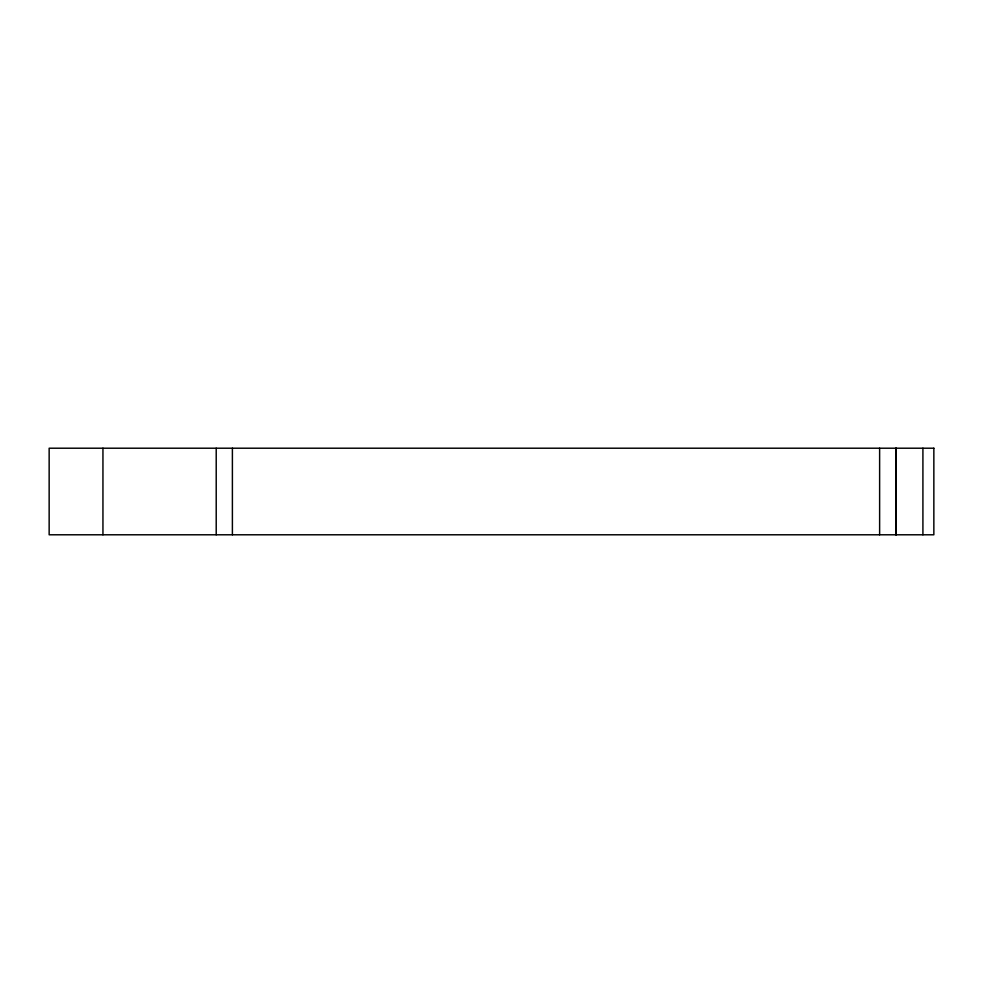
<?xml version="1.0" encoding="UTF-8"?>
<svg xmlns="http://www.w3.org/2000/svg" width="983" height="983" viewBox="0 0 983 983"><rect width="100%" height="100%" fill="white"/><g stroke="black" fill="none" stroke-linecap="round" stroke-linejoin="round"><path stroke-width="1.47" d="M922.914 448.211L922.914 534.789M896.238 448.211L896.238 534.789M895.808 448.211L895.808 534.789M879.625 448.211L879.625 534.789M232.393 448.211L232.393 534.789M216.211 448.211L216.211 534.789M102.945 448.211L102.945 534.789M933.85 448.211L49.15 448.211L49.15 534.789L933.85 534.789L933.85 448.211"/></g></svg>
